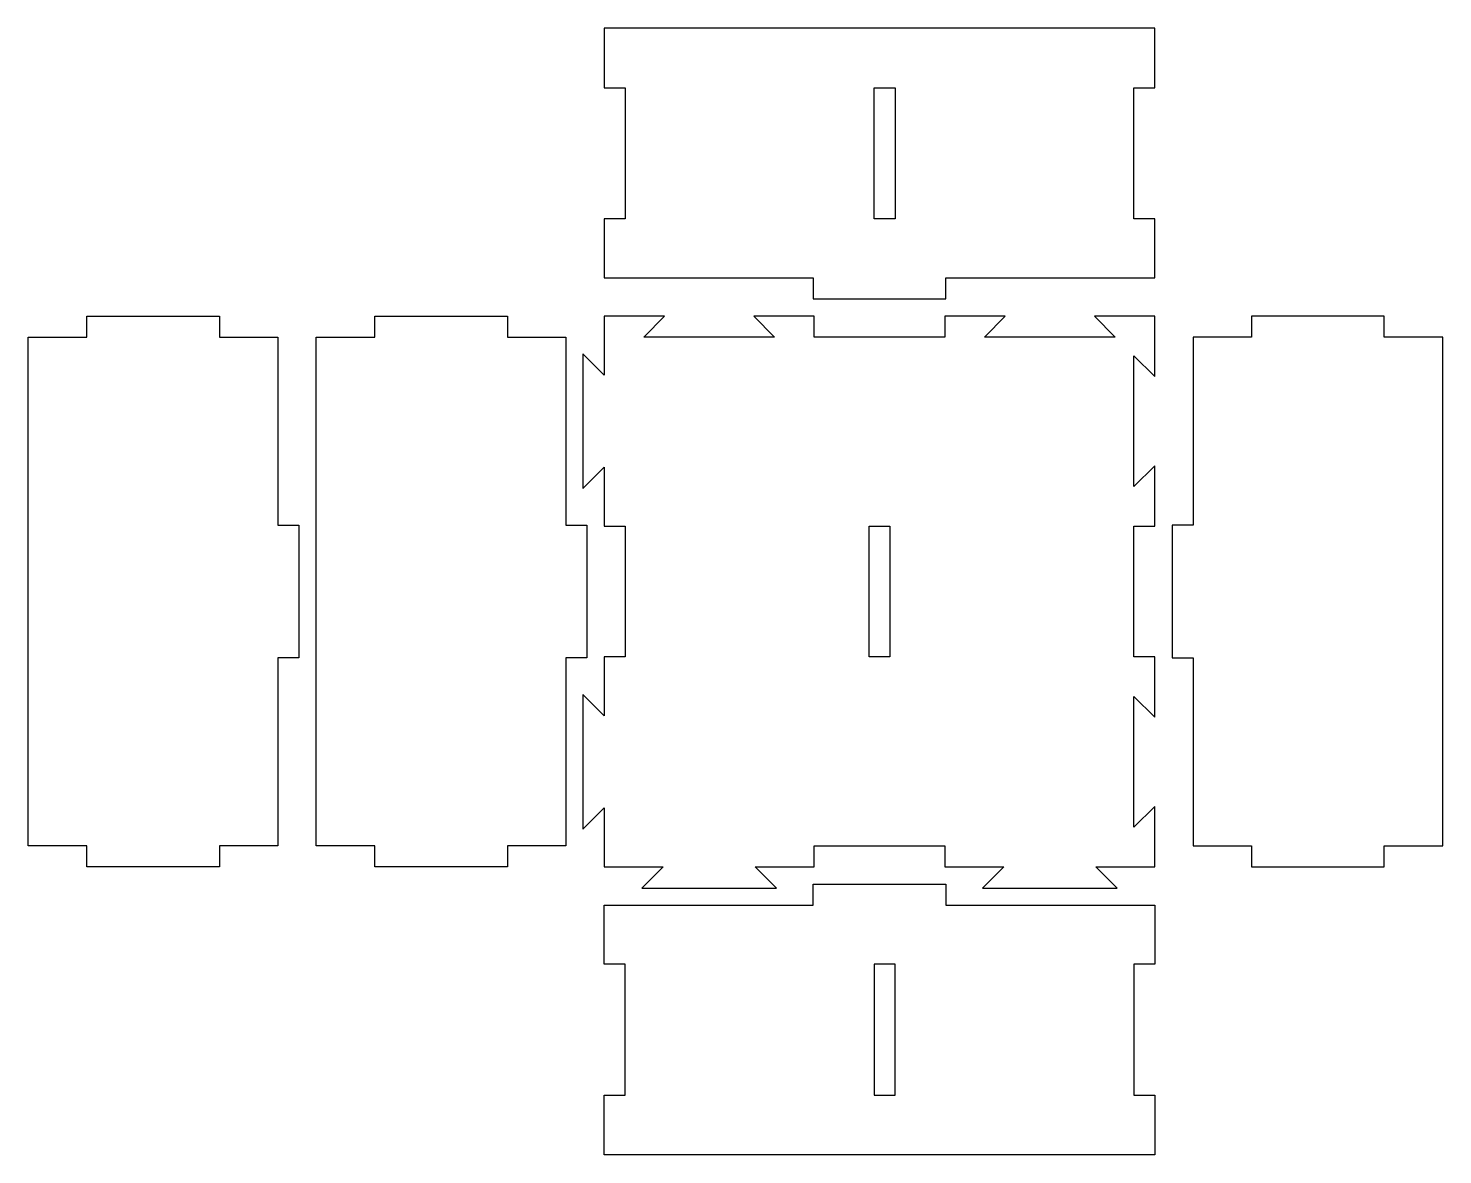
# Model space of a CAD drawing. Extents: x -107 to 107, y -86 to 86.
import ezdxf

# ---------------------------------------------------------------- set-up
doc = ezdxf.new("R2010")
doc.units = 0
doc.header["$MEASUREMENT"] = 0
doc.layers.add('LAYER_1', color=7, linetype='CONTINUOUS')

msp = doc.modelspace()

# ---------------------------------------------------------------- linework, layer by layer
at = {"layer": 'LAYER_1'}
for points in [[(63.6644, 85.5352), (63.6644, 85.5352), (-19.9244, 85.5352), (-19.9244, 85.5352)], [(-19.9244, 85.5352), (-19.9244, 85.5352), (-19.9244, 76.4687), (-19.9244, 76.4687)], [(63.6644, 76.4687), (63.6644, 76.4687), (63.6644, 85.5352), (63.6644, 85.5352)], [(-19.9244, 76.4687), (-19.9244, 76.4687), (-16.7477, 76.4687), (-16.7477, 76.4687)], [(-16.7477, 76.4687), (-16.7477, 76.4687), (-16.7477, 56.584), (-16.7477, 56.584)], [(60.4881, 56.584), (60.4881, 56.584), (60.4881, 76.4687), (60.4881, 76.4687)], [(60.4881, 76.4687), (60.4881, 76.4687), (63.6644, 76.4687), (63.6644, 76.4687)], [(-16.7477, 56.584), (-16.7477, 56.584), (-19.9244, 56.584), (-19.9244, 56.584)], [(-19.9244, 56.584), (-19.9244, 56.584), (-19.9244, 47.6178), (-19.9244, 47.6178)], [(63.6644, 56.584), (63.6644, 56.584), (60.4881, 56.584), (60.4881, 56.584)], [(63.6644, 47.6178), (63.6644, 47.6178), (63.6644, 56.584), (63.6644, 56.584)], [(-19.9244, 47.6178), (-19.9244, 47.6178), (11.8032, 47.6178), (11.8032, 47.6178)], [(11.8032, 47.6178), (11.8032, 47.6178), (11.8032, 44.4412), (11.8032, 44.4412)], [(31.9371, 44.4412), (31.9371, 44.4412), (31.9371, 47.6178), (31.9371, 47.6178)], [(31.9371, 47.6178), (31.9371, 47.6178), (63.6644, 47.6178), (63.6644, 47.6178)], [(11.8032, 44.4412), (11.8032, 44.4412), (31.9371, 44.4412), (31.9371, 44.4412)], [(-98.514, 38.6186), (-98.514, 38.6186), (-98.514, 41.7949), (-98.514, 41.7949)], [(-98.514, 41.7949), (-98.514, 41.7949), (-78.3798, 41.7949), (-78.3798, 41.7949)], [(-78.3798, 41.7949), (-78.3798, 41.7949), (-78.3798, 38.6186), (-78.3798, 38.6186)], [(-54.7729, 38.6183), (-54.7729, 38.6183), (-54.7729, 41.7949), (-54.7729, 41.7949)], [(-54.7729, 41.7949), (-54.7729, 41.7949), (-34.6387, 41.7949), (-34.6387, 41.7949)], [(-34.6387, 41.7949), (-34.6387, 41.7949), (-34.6387, 38.6183), (-34.6387, 38.6183)], [(-19.9237, 41.7942), (-19.9237, 41.7942), (-19.9237, 32.8733), (-19.9237, 32.8733)], [(-10.7635, 41.7942), (-10.7635, 41.7942), (-19.9237, 41.7942), (-19.9237, 41.7942)], [(-13.9398, 38.6179), (-13.9398, 38.6179), (-10.7635, 41.7942), (-10.7635, 41.7942)], [(11.9284, 41.7942), (11.9284, 41.7942), (2.7675, 41.7942), (2.7675, 41.7942)], [(2.7675, 41.7942), (2.7675, 41.7942), (5.9442, 38.6179), (5.9442, 38.6179)], [(11.9284, 38.6179), (11.9284, 38.6179), (11.9284, 41.7942), (11.9284, 41.7942)], [(40.9732, 41.7942), (40.9732, 41.7942), (31.8123, 41.7942), (31.8123, 41.7942)], [(31.8123, 41.7942), (31.8123, 41.7942), (31.8123, 38.6179), (31.8123, 38.6179)], [(37.7966, 38.6179), (37.7966, 38.6179), (40.9732, 41.7942), (40.9732, 41.7942)], [(63.6647, 41.7942), (63.6647, 41.7942), (54.5039, 41.7942), (54.5039, 41.7942)], [(54.5039, 41.7942), (54.5039, 41.7942), (57.6805, 38.6179), (57.6805, 38.6179)], [(63.6647, 32.634), (63.6647, 32.634), (63.6647, 41.7942), (63.6647, 41.7942)], [(78.3798, 41.7949), (78.3798, 41.7949), (78.3798, 38.6183), (78.3798, 38.6183)], [(98.514, 41.7949), (98.514, 41.7949), (78.3798, 41.7949), (78.3798, 41.7949)], [(98.514, 38.6183), (98.514, 38.6183), (98.514, 41.7949), (98.514, 41.7949)], [(-107.4058, -38.6168), (-107.4058, -38.6168), (-107.4058, 38.6186), (-107.4058, 38.6186)], [(-107.4058, 38.6186), (-107.4058, 38.6186), (-98.514, 38.6186), (-98.514, 38.6186)], [(-78.3798, 38.6186), (-78.3798, 38.6186), (-69.4884, 38.6186), (-69.4884, 38.6186)], [(-69.4884, 38.6186), (-69.4884, 38.6186), (-69.4884, 10.0676), (-69.4884, 10.0676)], [(-63.6647, -38.6172), (-63.6647, -38.6172), (-63.6647, 38.6183), (-63.6647, 38.6183)], [(-63.6647, 38.6183), (-63.6647, 38.6183), (-54.7729, 38.6183), (-54.7729, 38.6183)], [(-34.6387, 38.6183), (-34.6387, 38.6183), (-25.7473, 38.6183), (-25.7473, 38.6183)], [(-25.7473, 38.6183), (-25.7473, 38.6183), (-25.7473, 10.0673), (-25.7473, 10.0673)], [(5.9442, 38.6179), (5.9442, 38.6179), (-13.9398, 38.6179), (-13.9398, 38.6179)], [(31.8123, 38.6179), (31.8123, 38.6179), (11.9284, 38.6179), (11.9284, 38.6179)], [(57.6805, 38.6179), (57.6805, 38.6179), (37.7966, 38.6179), (37.7966, 38.6179)], [(78.3798, 38.6183), (78.3798, 38.6183), (69.4884, 38.6183), (69.4884, 38.6183)], [(69.4884, 38.6183), (69.4884, 38.6183), (69.4884, 10.0673), (69.4884, 10.0673)], [(107.4058, 38.6183), (107.4058, 38.6183), (98.514, 38.6183), (98.514, 38.6183)], [(107.4058, -38.6172), (107.4058, -38.6172), (107.4058, 38.6183), (107.4058, 38.6183)], [(-19.9237, 32.8733), (-19.9237, 32.8733), (-23.1999, 36.0854), (-23.1999, 36.0854)], [(-23.1999, 36.0854), (-23.1999, 36.0854), (-23.1999, 15.6516), (-23.1999, 15.6516)], [(60.4885, 15.926), (60.4885, 15.926), (60.4885, 35.81), (60.4885, 35.81)], [(60.4885, 35.81), (60.4885, 35.81), (63.6647, 32.634), (63.6647, 32.634)], [(-23.1999, 15.6516), (-23.1999, 15.6516), (-19.9237, 18.8637), (-19.9237, 18.8637)], [(-19.9237, 18.8637), (-19.9237, 18.8637), (-19.9237, 9.9421), (-19.9237, 9.9421)], [(63.6647, 19.1026), (63.6647, 19.1026), (60.4885, 15.926), (60.4885, 15.926)], [(63.6647, 9.9421), (63.6647, 9.9421), (63.6647, 19.1026), (63.6647, 19.1026)], [(-69.4884, 10.0676), (-69.4884, 10.0676), (-66.3117, 10.0676), (-66.3117, 10.0676)], [(-66.3117, 10.0676), (-66.3117, 10.0676), (-66.3117, -10.0666), (-66.3117, -10.0666)], [(-25.7473, 10.0673), (-25.7473, 10.0673), (-22.5707, 10.0673), (-22.5707, 10.0673)], [(-22.5707, 10.0673), (-22.5707, 10.0673), (-22.5707, -10.0669), (-22.5707, -10.0669)], [(-19.9237, 9.9421), (-19.9237, 9.9421), (-19.9237, 9.9418), (-19.9237, 9.9418)], [(-19.9237, 9.9418), (-19.9237, 9.9418), (-16.7474, 9.9418), (-16.7474, 9.9418)], [(-16.7474, 9.9418), (-16.7474, 9.9418), (-16.7474, -9.9418), (-16.7474, -9.9418)], [(60.4885, -9.9418), (60.4885, -9.9418), (60.4885, 9.9418), (60.4885, 9.9418)], [(60.4885, 9.9418), (60.4885, 9.9418), (63.6647, 9.9418), (63.6647, 9.9418)], [(63.6647, 9.9418), (63.6647, 9.9418), (63.6647, 9.9421), (63.6647, 9.9421)], [(69.4884, 10.0673), (69.4884, 10.0673), (66.3117, 10.0673), (66.3117, 10.0673)], [(66.3117, 10.0673), (66.3117, 10.0673), (66.3117, -10.0669), (66.3117, -10.0669)], [(-66.3117, -10.0666), (-66.3117, -10.0666), (-69.4884, -10.0666), (-69.4884, -10.0666)], [(-69.4884, -10.0666), (-69.4884, -10.0666), (-69.4884, -38.6168), (-69.4884, -38.6168)], [(-22.5707, -10.0669), (-22.5707, -10.0669), (-25.7473, -10.0669), (-25.7473, -10.0669)], [(-25.7473, -10.0669), (-25.7473, -10.0669), (-25.7473, -38.6172), (-25.7473, -38.6172)], [(-16.7474, -9.9418), (-16.7474, -9.9418), (-19.9237, -9.9418), (-19.9237, -9.9418)], [(-19.9237, -9.9418), (-19.9237, -9.9418), (-19.9237, -9.9421), (-19.9237, -9.9421)], [(-19.9237, -9.9421), (-19.9237, -9.9421), (-19.9237, -18.863), (-19.9237, -18.863)], [(63.6647, -9.9418), (63.6647, -9.9418), (60.4885, -9.9418), (60.4885, -9.9418)], [(63.6647, -9.9421), (63.6647, -9.9421), (63.6647, -9.9418), (63.6647, -9.9418)], [(63.6647, -19.1026), (63.6647, -19.1026), (63.6647, -9.9421), (63.6647, -9.9421)], [(66.3117, -10.0669), (66.3117, -10.0669), (69.4884, -10.0669), (69.4884, -10.0669)], [(69.4884, -10.0669), (69.4884, -10.0669), (69.4884, -38.6172), (69.4884, -38.6172)], [(-19.9237, -18.863), (-19.9237, -18.863), (-23.1999, -15.6509), (-23.1999, -15.6509)], [(-23.1999, -15.6509), (-23.1999, -15.6509), (-23.1999, -36.085), (-23.1999, -36.085)], [(60.4885, -35.81), (60.4885, -35.81), (60.4885, -15.926), (60.4885, -15.926)], [(60.4885, -15.926), (60.4885, -15.926), (63.6647, -19.1026), (63.6647, -19.1026)], [(-23.1999, -36.085), (-23.1999, -36.085), (-19.9237, -32.873), (-19.9237, -32.873)], [(-19.9237, -32.873), (-19.9237, -32.873), (-19.9237, -41.7942), (-19.9237, -41.7942)], [(63.6647, -32.6333), (63.6647, -32.6333), (60.4885, -35.81), (60.4885, -35.81)], [(63.6647, -41.7942), (63.6647, -41.7942), (63.6647, -32.6333), (63.6647, -32.6333)], [(-98.514, -38.6168), (-98.514, -38.6168), (-107.4058, -38.6168), (-107.4058, -38.6168)], [(-98.514, -41.7935), (-98.514, -41.7935), (-98.514, -38.6168), (-98.514, -38.6168)], [(-69.4884, -38.6168), (-69.4884, -38.6168), (-78.3798, -38.6168), (-78.3798, -38.6168)], [(-78.3798, -38.6168), (-78.3798, -38.6168), (-78.3798, -41.7935), (-78.3798, -41.7935)], [(-54.7729, -38.6172), (-54.7729, -38.6172), (-63.6647, -38.6172), (-63.6647, -38.6172)], [(-54.7729, -41.7938), (-54.7729, -41.7938), (-54.7729, -38.6172), (-54.7729, -38.6172)], [(-25.7473, -38.6172), (-25.7473, -38.6172), (-34.6387, -38.6172), (-34.6387, -38.6172)], [(-34.6387, -38.6172), (-34.6387, -38.6172), (-34.6387, -41.7938), (-34.6387, -41.7938)], [(11.9284, -41.7942), (11.9284, -41.7942), (11.9284, -38.6179), (11.9284, -38.6179)], [(11.9284, -38.6179), (11.9284, -38.6179), (31.8123, -38.6179), (31.8123, -38.6179)], [(31.8123, -38.6179), (31.8123, -38.6179), (31.8123, -41.7942), (31.8123, -41.7942)], [(69.4884, -38.6172), (69.4884, -38.6172), (78.3798, -38.6172), (78.3798, -38.6172)], [(78.3798, -38.6172), (78.3798, -38.6172), (78.3798, -41.7938), (78.3798, -41.7938)], [(98.514, -41.7938), (98.514, -41.7938), (98.514, -38.6172), (98.514, -38.6172)], [(98.514, -38.6172), (98.514, -38.6172), (107.4058, -38.6172), (107.4058, -38.6172)], [(-78.3798, -41.7935), (-78.3798, -41.7935), (-98.514, -41.7935), (-98.514, -41.7935)], [(-34.6387, -41.7938), (-34.6387, -41.7938), (-54.7729, -41.7938), (-54.7729, -41.7938)], [(-19.9237, -41.7942), (-19.9237, -41.7942), (-11.0028, -41.7942), (-11.0028, -41.7942)], [(-11.0028, -41.7942), (-11.0028, -41.7942), (-14.2149, -45.0704), (-14.2149, -45.0704)], [(6.2189, -45.0704), (6.2189, -45.0704), (3.0068, -41.7942), (3.0068, -41.7942)], [(3.0068, -41.7942), (3.0068, -41.7942), (11.9284, -41.7942), (11.9284, -41.7942)], [(31.8123, -41.7942), (31.8123, -41.7942), (40.7335, -41.7942), (40.7335, -41.7942)], [(40.7335, -41.7942), (40.7335, -41.7942), (37.5215, -45.0704), (37.5215, -45.0704)], [(57.9556, -45.0704), (57.9556, -45.0704), (54.7435, -41.7942), (54.7435, -41.7942)], [(54.7435, -41.7942), (54.7435, -41.7942), (63.6647, -41.7942), (63.6647, -41.7942)], [(78.3798, -41.7938), (78.3798, -41.7938), (98.514, -41.7938), (98.514, -41.7938)], [(-14.2149, -45.0704), (-14.2149, -45.0704), (6.2189, -45.0704), (6.2189, -45.0704)], [(11.8032, -47.6178), (11.8032, -47.6178), (11.8032, -44.4412), (11.8032, -44.4412)], [(11.8032, -44.4412), (11.8032, -44.4412), (31.9375, -44.4412), (31.9375, -44.4412)], [(31.9375, -44.4412), (31.9375, -44.4412), (31.9375, -47.6178), (31.9375, -47.6178)], [(37.5215, -45.0704), (37.5215, -45.0704), (57.9556, -45.0704), (57.9556, -45.0704)], [(-19.9244, -56.584), (-19.9244, -56.584), (-19.9244, -47.6178), (-19.9244, -47.6178)], [(-19.9244, -47.6178), (-19.9244, -47.6178), (11.8032, -47.6178), (11.8032, -47.6178)], [(31.9375, -47.6178), (31.9375, -47.6178), (63.6644, -47.6178), (63.6644, -47.6178)], [(63.6644, -47.6178), (63.6644, -47.6178), (63.6644, -56.584), (63.6644, -56.584)], [(-16.7477, -56.584), (-16.7477, -56.584), (-19.9244, -56.584), (-19.9244, -56.584)], [(-16.7477, -76.4687), (-16.7477, -76.4687), (-16.7477, -56.584), (-16.7477, -56.584)], [(63.6644, -56.584), (63.6644, -56.584), (60.4885, -56.584), (60.4885, -56.584)], [(60.4885, -56.584), (60.4885, -56.584), (60.4885, -76.4687), (60.4885, -76.4687)], [(-19.9244, -85.5352), (-19.9244, -85.5352), (-19.9244, -76.4687), (-19.9244, -76.4687)], [(-19.9244, -76.4687), (-19.9244, -76.4687), (-16.7477, -76.4687), (-16.7477, -76.4687)], [(60.4885, -76.4687), (60.4885, -76.4687), (63.6644, -76.4687), (63.6644, -76.4687)], [(63.6644, -76.4687), (63.6644, -76.4687), (63.6644, -85.5352), (63.6644, -85.5352)], [(63.6644, -85.5352), (63.6644, -85.5352), (-19.9244, -85.5352), (-19.9244, -85.5352)]]:
    msp.add_open_spline(points, degree=3, dxfattribs=at)
at = {"layer": 'LAYER_1', "color": 1}
for points in [[(21.0616, 76.4687), (21.0616, 76.4687), (24.2382, 76.4687), (24.2382, 76.4687)], [(21.0616, 56.5847), (21.0616, 56.5847), (21.0616, 76.4687), (21.0616, 76.4687)], [(24.2382, 76.4687), (24.2382, 76.4687), (24.2382, 56.5847), (24.2382, 56.5847)], [(24.2382, 56.5847), (24.2382, 56.5847), (21.0616, 56.5847), (21.0616, 56.5847)], [(20.282, 9.9421), (20.282, 9.9421), (23.4587, 9.9421), (23.4587, 9.9421)], [(20.282, -9.9418), (20.282, -9.9418), (20.282, 9.9421), (20.282, 9.9421)], [(23.4587, 9.9421), (23.4587, 9.9421), (23.4587, -9.9418), (23.4587, -9.9418)], [(23.4587, -9.9418), (23.4587, -9.9418), (20.282, -9.9418), (20.282, -9.9418)], [(24.2382, -56.5847), (24.2382, -56.5847), (21.0619, -56.5847), (21.0619, -56.5847)], [(21.0619, -56.5847), (21.0619, -56.5847), (21.0619, -76.4687), (21.0619, -76.4687)], [(24.2382, -76.4687), (24.2382, -76.4687), (24.2382, -56.5847), (24.2382, -56.5847)], [(21.0619, -76.4687), (21.0619, -76.4687), (24.2382, -76.4687), (24.2382, -76.4687)]]:
    msp.add_open_spline(points, degree=3, dxfattribs=at)

doc.saveas('drawing.dxf')
